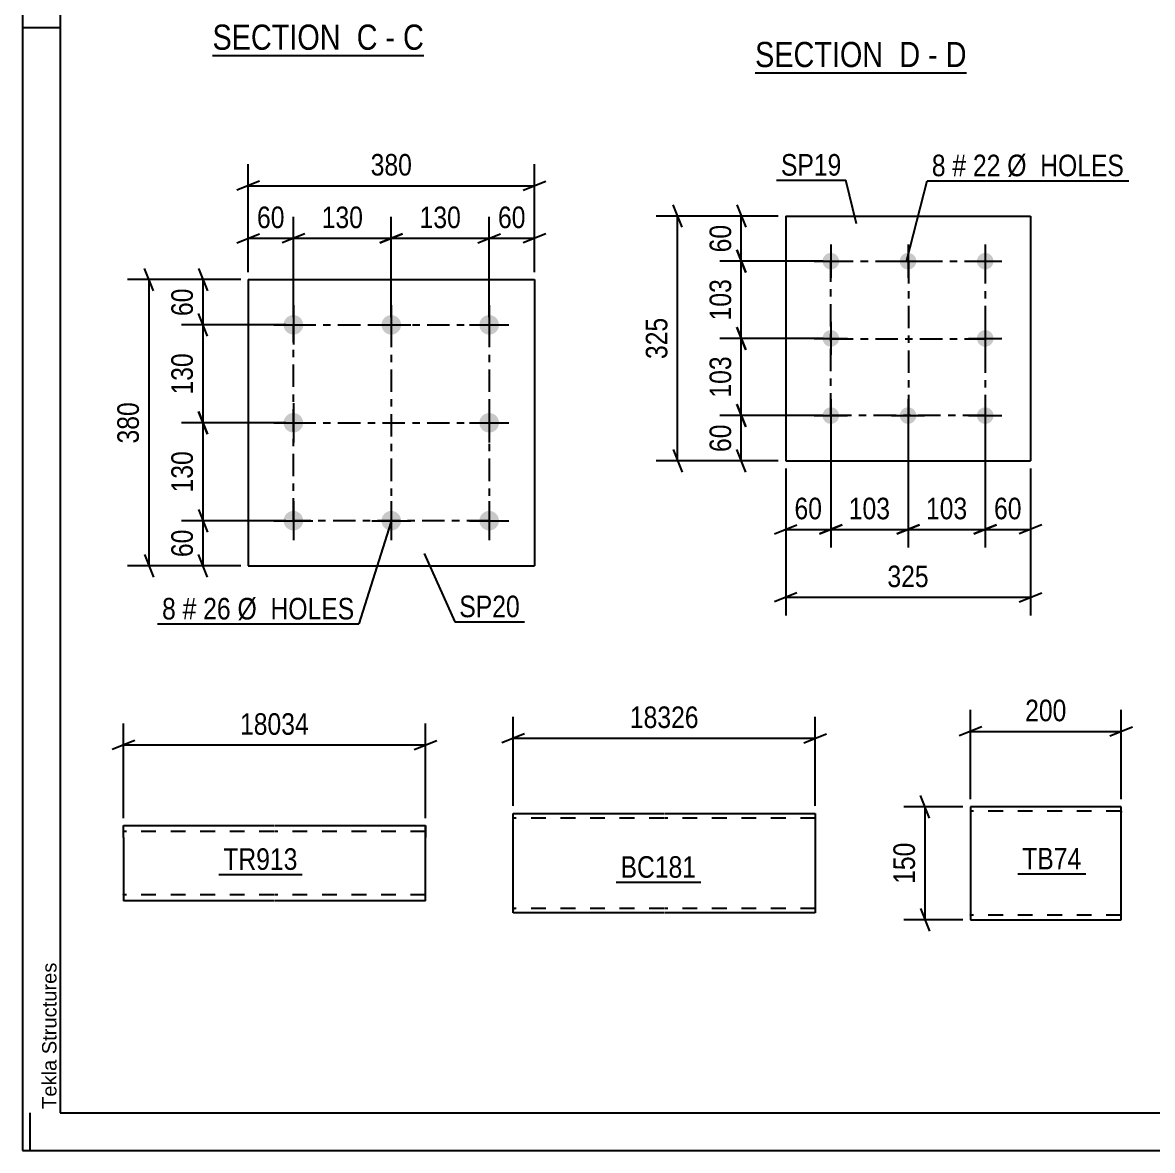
# Model space of a CAD drawing. Header units: millimetres. Extents: x 0 to 841, y 0 to 594.
# Drawn here: x 0 to 150, y 0 to 149.7 of the extents above; entities that cross this region are included whole.
import ezdxf

# ---------------------------------------------------------------- set-up
doc = ezdxf.new("R2010")
doc.units = ezdxf.units.MM
doc.linetypes.add('DXK_LINE_DOT2', pattern=[3.9198, 1.9599, -1.9599])
doc.linetypes.add('DXK_LINE_DOT3', pattern=[5.9187, 2.979, -0.9799, 0.9799, -0.9799])
doc.styles.add('Arial', font='ARIAL.TTF', dxfattribs={"height": 0.2})
doc.styles.add('Arial Narrow', font='ARIALN.TTF', dxfattribs={"height": 0.2})

# ---------------------------------------------------------------- blocks, each defined once
blk = doc.blocks.new('Unknown-318885239-1133')
at = {"color": 5, "linetype": 'Continuous'}
for p, q in [((0, 594), (0, 0)), ((5, 589), (5, 5)), ((5, 149), (0, 149)), ((1, 0), (1, 5)), ((5, 5), (836, 5)), ((0, 0), (841, 0))]:
    blk.add_line(p, q, dxfattribs=at)
at = {"color": 174, "linetype": 'Continuous', "style": 'Arial'}
blk.add_text('Tekla Structures', height=1.9102, rotation=90, dxfattribs=at).set_placement((4.5, 5.5))
blk = doc.blocks.new('Unknown-318885239-13 - 7460')
at = {"color": 6, "linetype": 'Continuous'}
blk.add_line((25.22, 145.36), (53.29, 145.36), dxfattribs=at)
at = {"color": 0, "linetype": 'Continuous'}
for points in [[(43.32, 146.11), (43.32, 149.61), (25.22, 149.61), (25.22, 146.11)], [(47.14, 146.11), (47.14, 149.61), (44.37, 149.61), (44.37, 146.11)], [(49.47, 146.11), (49.47, 149.61), (48.19, 149.61), (48.19, 146.11)], [(53.29, 146.11), (53.29, 149.61), (50.52, 149.61), (50.52, 146.11)]]:
    blk.add_wipeout(points, dxfattribs=at)
at = {"color": 7, "linetype": 'Continuous', "style": 'Arial Narrow'}
for s, p in [('SECTION ', (25.22, 146.11)), ('C', (44.37, 146.11)), ('C', (50.52, 146.11)), ('-', (48.19, 146.11))]:
    blk.add_text(s, height=3.34, dxfattribs=at).set_placement(p)
blk = doc.blocks.new('Unknown-318885239-14 - 1792')
at = {"color": 6, "linetype": 'Continuous'}
blk.add_line((97.27, 143.06), (125.34, 143.06), dxfattribs=at)
at = {"color": 0, "linetype": 'Continuous'}
for points in [[(115.38, 143.81), (115.38, 147.31), (97.27, 147.31), (97.27, 143.81)], [(119.2, 143.81), (119.2, 147.31), (116.43, 147.31), (116.43, 143.81)], [(121.53, 143.81), (121.53, 147.31), (120.25, 147.31), (120.25, 143.81)], [(125.34, 143.81), (125.34, 147.31), (122.58, 147.31), (122.58, 143.81)]]:
    blk.add_wipeout(points, dxfattribs=at)
at = {"color": 7, "linetype": 'Continuous', "style": 'Arial Narrow'}
for s, p in [('SECTION ', (97.27, 143.81)), ('D', (116.43, 143.81)), ('D', (122.58, 143.81)), ('-', (120.25, 143.81))]:
    blk.add_text(s, height=3.34, dxfattribs=at).set_placement(p)
blk = doc.blocks.new('Part-318885239-6978 - 6972')
at = {"color": 2, "linetype": 'Continuous'}
for p, q in [((101.33, 124.04), (101.33, 91.54)), ((101.33, 124.04), (133.83, 124.04)), ((133.83, 124.04), (133.83, 91.54)), ((101.33, 91.54), (133.83, 91.54))]:
    blk.add_line(p, q, dxfattribs=at)
blk = doc.blocks.new('Bolt-318885239-7011 - 6972')
at = {"linetype": 'Continuous'}
for points in [[(107.33, 119.14, -1), (107.33, 116.94, -1)], [(117.58, 119.14, -1), (117.58, 116.94, -1)], [(127.83, 119.14, -1), (127.83, 116.94, -1)], [(107.33, 108.89, -1), (107.33, 106.69, -1)], [(127.83, 108.89, -1), (127.83, 106.69, -1)], [(107.33, 98.64, -1), (107.33, 96.44, -1)], [(117.58, 98.64, -1), (117.58, 96.44, -1)], [(127.83, 98.64, -1), (127.83, 96.44, -1)]]:
    blk.add_hatch(color=1, dxfattribs=at).paths.add_polyline_path(points)
at = {"color": 1, "linetype": 'Continuous'}
for p, q in [((107.33, 120.24), (107.33, 115.84)), ((117.58, 120.24), (117.58, 115.84)), ((127.83, 120.24), (127.83, 115.84)), ((105.13, 118.04), (109.53, 118.04)), ((115.38, 118.04), (119.78, 118.04)), ((125.63, 118.04), (130.03, 118.04)), ((107.33, 109.99), (107.33, 105.59)), ((127.83, 109.99), (127.83, 105.59)), ((105.13, 107.79), (109.53, 107.79)), ((125.63, 107.79), (130.03, 107.79)), ((107.33, 99.74), (107.33, 95.34)), ((117.58, 99.74), (117.58, 95.34)), ((127.83, 99.74), (127.83, 95.34)), ((105.13, 97.54), (109.53, 97.54)), ((115.38, 97.54), (119.78, 97.54)), ((125.63, 97.54), (130.03, 97.54))]:
    blk.add_line(p, q, dxfattribs=at)
blk = doc.blocks.new('Part-318885239-7150 - 7145')
at = {"color": 2, "linetype": 'Continuous'}
for p, q in [((125.87, 45.62), (125.87, 30.71)), ((145.87, 45.62), (125.87, 45.62)), ((145.87, 31.82), (145.87, 45.62)), ((145.87, 30.62), (145.87, 31.82)), ((125.87, 30.71), (125.87, 30.62)), ((125.87, 30.62), (145.87, 30.62))]:
    blk.add_line(p, q, dxfattribs=at)
at = {"color": 7, "linetype": 'DXK_LINE_DOT2'}
for p, q in [((145.87, 45.02), (125.87, 45.02)), ((145.87, 45.02), (145.87, 44.98)), ((145.87, 44.98), (145.87, 45.02)), ((145.87, 44.88), (145.87, 44.98)), ((145.87, 44.98), (145.87, 44.88)), ((145.87, 31.27), (145.87, 31.59)), ((125.87, 31.22), (125.87, 31.27)), ((145.87, 31.22), (125.87, 31.22)), ((145.87, 31.22), (145.87, 31.27))]:
    blk.add_line(p, q, dxfattribs=at)
blk = doc.blocks.new('Part-318885239-7184 - 7178')
at = {"color": 2, "linetype": 'Continuous'}
for p, q in [((29.96, 115.59), (29.96, 77.59)), ((29.96, 115.59), (67.96, 115.59)), ((67.96, 115.59), (67.96, 77.59)), ((29.96, 77.59), (67.96, 77.59))]:
    blk.add_line(p, q, dxfattribs=at)
blk = doc.blocks.new('Bolt-318885239-7217 - 7178')
at = {"linetype": 'Continuous'}
for points in [[(35.96, 110.89, -1), (35.96, 108.29, -1)], [(48.96, 110.89, -1), (48.96, 108.29, -1)], [(61.96, 110.89, -1), (61.96, 108.29, -1)], [(35.96, 97.89, -1), (35.96, 95.29, -1)], [(61.96, 97.89, -1), (61.96, 95.29, -1)], [(35.96, 84.89, -1), (35.96, 82.29, -1)], [(48.96, 84.89, -1), (48.96, 82.29, -1)], [(61.96, 84.89, -1), (61.96, 82.29, -1)]]:
    blk.add_hatch(color=1, dxfattribs=at).paths.add_polyline_path(points)
at = {"color": 1, "linetype": 'Continuous'}
for p, q in [((35.96, 112.19), (35.96, 106.99)), ((48.96, 112.19), (48.96, 106.99)), ((61.96, 112.19), (61.96, 106.99)), ((33.36, 109.59), (38.56, 109.59)), ((46.36, 109.59), (51.56, 109.59)), ((59.36, 109.59), (64.56, 109.59)), ((35.96, 99.19), (35.96, 93.99)), ((61.96, 99.19), (61.96, 93.99)), ((33.36, 96.59), (38.56, 96.59)), ((59.36, 96.59), (64.56, 96.59)), ((35.96, 86.19), (35.96, 80.99)), ((48.96, 86.19), (48.96, 80.99)), ((61.96, 86.19), (61.96, 80.99)), ((33.36, 83.59), (38.56, 83.59)), ((46.36, 83.59), (51.56, 83.59)), ((59.36, 83.59), (64.56, 83.59))]:
    blk.add_line(p, q, dxfattribs=at)
blk = doc.blocks.new('Part-318885239-7442 - 7437')
at = {"color": 2, "linetype": 'Continuous'}
for p, q in [((65.16, 43.52), (65.16, 44.72)), ((65.16, 44.72), (85.16, 44.72)), ((65.16, 32.26), (65.16, 43.52)), ((85.26, 44.72), (105.26, 44.72)), ((105.26, 44.72), (105.26, 44.63)), ((105.26, 44.63), (105.26, 43.52)), ((105.26, 43.52), (105.26, 31.52)), ((65.16, 31.61), (65.16, 32.26)), ((65.16, 31.52), (65.16, 31.61)), ((85.16, 31.52), (65.16, 31.52)), ((105.26, 31.52), (85.26, 31.52))]:
    blk.add_line(p, q, dxfattribs=at)
at = {"color": 7, "linetype": 'DXK_LINE_DOT2'}
for p, q in [((85.16, 44.12), (65.16, 44.12)), ((105.26, 44.12), (85.26, 44.12)), ((105.26, 44.37), (105.26, 43.52)), ((65.16, 32.26), (65.16, 31.87)), ((65.16, 32.12), (65.16, 32.17)), ((85.16, 32.12), (65.16, 32.12)), ((65.16, 31.52), (65.16, 31.52)), ((105.26, 32.12), (85.26, 32.12)), ((105.26, 32.17), (105.26, 32.26)), ((105.26, 32.12), (105.26, 32.17)), ((105.26, 32.12), (105.26, 32.17))]:
    blk.add_line(p, q, dxfattribs=at)
blk = doc.blocks.new('Part-318885239-2388 - 2382')
at = {"color": 2, "linetype": 'Continuous'}
for p, q in [((13.39, 41.52), (13.39, 43.12)), ((13.39, 43.12), (33.39, 43.12)), ((33.49, 43.12), (53.49, 43.12)), ((53.49, 43.12), (53.49, 41.52)), ((13.39, 41.52), (13.39, 33.12)), ((53.49, 33.12), (53.49, 41.52)), ((33.39, 33.12), (13.39, 33.12)), ((53.49, 33.12), (33.49, 33.12))]:
    blk.add_line(p, q, dxfattribs=at)
at = {"color": 7, "linetype": 'DXK_LINE_DOT2'}
for p, q in [((33.39, 42.32), (13.39, 42.32)), ((53.49, 42.32), (33.49, 42.32)), ((53.49, 41.52), (53.49, 43)), ((13.39, 33.92), (13.39, 33.98)), ((33.39, 33.92), (13.39, 33.92)), ((53.49, 33.92), (33.49, 33.92)), ((53.49, 33.92), (53.49, 33.98))]:
    blk.add_line(p, q, dxfattribs=at)
blk = doc.blocks.new('Rectangle-318885239-7098 - 6972')
at = {"color": 1, "linetype": 'DXK_LINE_DOT3'}
blk.add_lwpolyline([(107.33, 118.04), (127.83, 118.04), (127.83, 97.54), (107.33, 97.54), (107.33, 118.04)], close=True, dxfattribs=at)
blk = doc.blocks.new('Rectangle-318885239-7304 - 7178')
at = {"color": 1, "linetype": 'DXK_LINE_DOT3'}
blk.add_lwpolyline([(35.96, 109.59), (61.96, 109.59), (61.96, 83.59), (35.96, 83.59), (35.96, 109.59)], close=True, dxfattribs=at)
blk = doc.blocks.new('Line-318885239-7091 - 6972')
at = {"color": 1, "linetype": 'DXK_LINE_DOT3'}
blk.add_line((117.63, 118.04), (117.63, 97.54), dxfattribs=at)
blk = doc.blocks.new('Line-318885239-7297 - 7178')
at = {"color": 1, "linetype": 'DXK_LINE_DOT3'}
blk.add_line((48.96, 109.59), (48.96, 83.59), dxfattribs=at)
blk = doc.blocks.new('Line-318885239-7084 - 6972')
at = {"color": 1, "linetype": 'DXK_LINE_DOT3'}
blk.add_line((107.33, 107.74), (127.83, 107.74), dxfattribs=at)
blk = doc.blocks.new('Line-318885239-7290 - 7178')
at = {"color": 1, "linetype": 'DXK_LINE_DOT3'}
blk.add_line((35.96, 96.59), (61.96, 96.59), dxfattribs=at)
blk = doc.blocks.new('StraightDimension-318885239-7038 - 6972')
at = {"color": 7, "linetype": 'Continuous'}
for p, q in [((101.33, 90.54), (101.33, 71.02)), ((133.83, 90.54), (133.83, 71.02)), ((102.83, 74.02), (99.83, 72.82)), ((132.33, 72.82), (135.33, 74.02)), ((101.33, 73.42), (133.83, 73.42))]:
    blk.add_line(p, q, dxfattribs=at)
at = {"color": 0}
blk.add_wipeout([(120.92, 74.17), (120.92, 78.37), (114.24, 78.37), (114.24, 74.17)], dxfattribs=at)
at = {"color": 3, "style": 'Arial Narrow'}
blk.add_text('325', height=2.863, dxfattribs=at).set_placement((114.84, 74.77))
blk = doc.blocks.new('StraightDimension-318885239-10447 - 6972')
at = {"color": 7, "linetype": 'Continuous'}
for p, q in [((107.33, 96.54), (107.33, 80.03)), ((117.58, 96.54), (117.58, 80.03)), ((105.83, 81.83), (108.83, 83.03)), ((119.08, 83.03), (116.08, 81.83)), ((107.33, 82.43), (117.58, 82.43))]:
    blk.add_line(p, q, dxfattribs=at)
at = {"color": 0}
blk.add_wipeout([(115.8, 83.18), (115.8, 87.38), (109.11, 87.38), (109.11, 83.18)], dxfattribs=at)
at = {"color": 3, "style": 'Arial Narrow'}
blk.add_text('103', height=2.863, dxfattribs=at).set_placement((109.71, 83.78))
blk = doc.blocks.new('StraightDimension-318885239-7013 - 6972')
at = {"color": 7, "linetype": 'Continuous'}
for p, q in [((94.84, 125.54), (96.04, 122.54)), ((100.33, 124.04), (92.59, 124.04)), ((95.44, 118.04), (95.44, 124.04)), ((96.04, 116.54), (94.84, 119.54)), ((106.33, 118.04), (92.59, 118.04))]:
    blk.add_line(p, q, dxfattribs=at)
at = {"color": 0}
blk.add_wipeout([(94.69, 123.47), (90.49, 123.47), (90.49, 118.61), (94.69, 118.61)], dxfattribs=at)
at = {"color": 3, "style": 'Arial Narrow'}
blk.add_text('60', height=2.863, rotation=90.0002, dxfattribs=at).set_placement((94.09, 119.21))
blk = doc.blocks.new('StraightDimension-318885239-7023 - 6972')
at = {"color": 7, "linetype": 'Continuous'}
for p, q in [((94.84, 99.04), (96.04, 96.04)), ((106.33, 97.54), (92.59, 97.54)), ((95.44, 91.54), (95.44, 97.54)), ((96.04, 90.04), (94.84, 93.04)), ((100.33, 91.54), (92.59, 91.54))]:
    blk.add_line(p, q, dxfattribs=at)
at = {"color": 0}
blk.add_wipeout([(94.69, 96.97), (90.49, 96.97), (90.49, 92.11), (94.69, 92.11)], dxfattribs=at)
at = {"color": 3, "style": 'Arial Narrow'}
blk.add_text('60', height=2.863, rotation=90.0002, dxfattribs=at).set_placement((94.09, 92.71))
blk = doc.blocks.new('StraightDimension-318885239-7053 - 6972')
at = {"color": 7, "linetype": 'Continuous'}
for p, q in [((127.83, 96.54), (127.83, 80.03)), ((133.83, 90.54), (133.83, 80.03)), ((126.33, 81.83), (129.33, 83.03)), ((135.33, 83.03), (132.33, 81.83)), ((127.83, 82.43), (133.83, 82.43))]:
    blk.add_line(p, q, dxfattribs=at)
at = {"color": 0}
blk.add_wipeout([(133.26, 83.18), (133.26, 87.38), (128.4, 87.38), (128.4, 83.18)], dxfattribs=at)
at = {"color": 3, "style": 'Arial Narrow'}
blk.add_text('60', height=2.863, dxfattribs=at).set_placement((129, 83.78))
blk = doc.blocks.new('StraightDimension-318885239-7063 - 6972')
at = {"color": 7, "linetype": 'Continuous'}
for p, q in [((107.33, 96.54), (107.33, 80.03)), ((101.33, 90.54), (101.33, 80.03)), ((99.83, 81.83), (102.83, 83.03)), ((108.83, 83.03), (105.83, 81.83)), ((101.33, 82.43), (107.33, 82.43))]:
    blk.add_line(p, q, dxfattribs=at)
at = {"color": 0}
blk.add_wipeout([(106.76, 83.18), (106.76, 87.38), (101.9, 87.38), (101.9, 83.18)], dxfattribs=at)
at = {"color": 3, "style": 'Arial Narrow'}
blk.add_text('60', height=2.863, dxfattribs=at).set_placement((102.5, 83.78))
blk = doc.blocks.new('StraightDimension-318885239-7074 - 6972')
at = {"color": 7, "linetype": 'Continuous'}
for p, q in [((87.57, 122.54), (86.37, 125.54)), ((100.33, 124.04), (84.12, 124.04)), ((86.97, 91.54), (86.97, 124.04)), ((86.37, 93.04), (87.57, 90.04)), ((100.33, 91.54), (84.12, 91.54))]:
    blk.add_line(p, q, dxfattribs=at)
at = {"color": 0}
blk.add_wipeout([(86.22, 111.13), (82.02, 111.13), (82.02, 104.45), (86.22, 104.45)], dxfattribs=at)
at = {"color": 3, "style": 'Arial Narrow'}
blk.add_text('325', height=2.863, rotation=90.0002, dxfattribs=at).set_placement((85.62, 105.05))
blk = doc.blocks.new('StraightDimension-318885239-10425 - 6972')
at = {"color": 7, "linetype": 'Continuous'}
for p, q in [((94.84, 109.29), (96.04, 106.29)), ((106.33, 107.79), (92.59, 107.79)), ((95.44, 97.54), (95.44, 107.79)), ((96.04, 96.04), (94.84, 99.04)), ((106.33, 97.54), (92.59, 97.54))]:
    blk.add_line(p, q, dxfattribs=at)
at = {"color": 0}
blk.add_wipeout([(94.69, 106.01), (90.49, 106.01), (90.49, 99.33), (94.69, 99.33)], dxfattribs=at)
at = {"color": 3, "style": 'Arial Narrow'}
blk.add_text('103', height=2.863, rotation=90.0002, dxfattribs=at).set_placement((94.09, 99.93))
blk = doc.blocks.new('StraightDimension-318885239-10427 - 6972')
at = {"color": 7, "linetype": 'Continuous'}
for p, q in [((94.84, 119.54), (96.04, 116.54)), ((106.33, 118.04), (92.59, 118.04)), ((95.44, 107.79), (95.44, 118.04)), ((96.04, 106.29), (94.84, 109.29)), ((106.33, 107.79), (92.59, 107.79))]:
    blk.add_line(p, q, dxfattribs=at)
at = {"color": 0}
blk.add_wipeout([(94.69, 116.26), (90.49, 116.26), (90.49, 109.58), (94.69, 109.58)], dxfattribs=at)
at = {"color": 3, "style": 'Arial Narrow'}
blk.add_text('103', height=2.863, rotation=90.0002, dxfattribs=at).set_placement((94.09, 110.18))
blk = doc.blocks.new('StraightDimension-318885239-10449 - 6972')
at = {"color": 7, "linetype": 'Continuous'}
for p, q in [((117.58, 96.54), (117.58, 80.03)), ((127.83, 96.54), (127.83, 80.03)), ((116.08, 81.83), (119.08, 83.03)), ((129.33, 83.03), (126.33, 81.83)), ((117.58, 82.43), (127.83, 82.43))]:
    blk.add_line(p, q, dxfattribs=at)
at = {"color": 0}
blk.add_wipeout([(126.05, 83.18), (126.05, 87.38), (119.36, 87.38), (119.36, 83.18)], dxfattribs=at)
at = {"color": 3, "style": 'Arial Narrow'}
blk.add_text('103', height=2.863, dxfattribs=at).set_placement((119.96, 83.78))
blk = doc.blocks.new('StraightDimension-318885239-7163 - 7145')
at = {"color": 7, "linetype": 'Continuous'}
for p, q in [((120.45, 44.12), (119.25, 47.12)), ((124.87, 45.62), (117, 45.62)), ((119.85, 30.62), (119.85, 45.62)), ((119.25, 32.12), (120.45, 29.12)), ((124.87, 30.62), (117, 30.62))]:
    blk.add_line(p, q, dxfattribs=at)
at = {"color": 0}
blk.add_wipeout([(119.1, 41.46), (114.9, 41.46), (114.9, 34.78), (119.1, 34.78)], dxfattribs=at)
at = {"color": 3, "style": 'Arial Narrow'}
blk.add_text('150', height=2.863, rotation=90.0002, dxfattribs=at).set_placement((118.5, 35.38))
blk = doc.blocks.new('StraightDimension-318885239-7152 - 7145')
at = {"color": 7, "linetype": 'Continuous'}
for p, q in [((125.87, 46.62), (125.87, 58.47)), ((145.87, 46.62), (145.87, 58.47)), ((127.37, 56.22), (124.37, 55.02)), ((125.87, 55.62), (145.87, 55.62)), ((144.37, 55.02), (147.37, 56.22))]:
    blk.add_line(p, q, dxfattribs=at)
at = {"color": 0}
blk.add_wipeout([(139.21, 56.37), (139.21, 60.57), (132.53, 60.57), (132.53, 56.37)], dxfattribs=at)
at = {"color": 3, "style": 'Arial Narrow'}
blk.add_text('200', height=2.863, dxfattribs=at).set_placement((133.13, 56.97))
blk = doc.blocks.new('StraightDimension-318885239-7244 - 7178')
at = {"color": 7, "linetype": 'Continuous'}
for p, q in [((17.39, 114.09), (16.19, 117.09)), ((28.96, 115.59), (13.94, 115.59)), ((16.79, 77.59), (16.79, 115.59)), ((16.19, 79.09), (17.39, 76.09)), ((28.96, 77.59), (13.94, 77.59))]:
    blk.add_line(p, q, dxfattribs=at)
at = {"color": 0}
blk.add_wipeout([(16.04, 99.93), (11.84, 99.93), (11.84, 93.24), (16.04, 93.24)], dxfattribs=at)
at = {"color": 3, "style": 'Arial Narrow'}
blk.add_text('380', height=2.863, rotation=90.0002, dxfattribs=at).set_placement((15.44, 93.84))
blk = doc.blocks.new('StraightDimension-318885239-7219 - 7178')
at = {"color": 7, "linetype": 'Continuous'}
for p, q in [((23.36, 85.09), (24.56, 82.09)), ((34.96, 83.59), (21.11, 83.59)), ((23.96, 77.59), (23.96, 83.59)), ((24.56, 76.09), (23.36, 79.09)), ((28.96, 77.59), (21.11, 77.59))]:
    blk.add_line(p, q, dxfattribs=at)
at = {"color": 0}
blk.add_wipeout([(23.21, 83.01), (19.01, 83.01), (19.01, 78.16), (23.21, 78.16)], dxfattribs=at)
at = {"color": 3, "style": 'Arial Narrow'}
blk.add_text('60', height=2.863, rotation=90.0002, dxfattribs=at).set_placement((22.61, 78.76))
blk = doc.blocks.new('StraightDimension-318885239-7229 - 7178')
at = {"color": 7, "linetype": 'Continuous'}
for p, q in [((23.36, 117.09), (24.56, 114.09)), ((28.96, 115.59), (21.11, 115.59)), ((23.96, 109.59), (23.96, 115.59)), ((24.56, 108.09), (23.36, 111.09)), ((34.96, 109.59), (21.11, 109.59))]:
    blk.add_line(p, q, dxfattribs=at)
at = {"color": 0}
blk.add_wipeout([(23.21, 115.01), (19.01, 115.01), (19.01, 110.16), (23.21, 110.16)], dxfattribs=at)
at = {"color": 3, "style": 'Arial Narrow'}
blk.add_text('60', height=2.863, rotation=90.0002, dxfattribs=at).set_placement((22.61, 110.76))
blk = doc.blocks.new('StraightDimension-318885239-7255 - 7178')
at = {"color": 7, "linetype": 'Continuous'}
for p, q in [((29.96, 116.59), (29.96, 123.93)), ((35.96, 110.59), (35.96, 123.93)), ((28.46, 120.48), (31.46, 121.68)), ((37.46, 121.68), (34.46, 120.48)), ((29.96, 121.08), (35.96, 121.08))]:
    blk.add_line(p, q, dxfattribs=at)
at = {"color": 0}
blk.add_wipeout([(35.39, 121.83), (35.39, 126.03), (30.53, 126.03), (30.53, 121.83)], dxfattribs=at)
at = {"color": 3, "style": 'Arial Narrow'}
blk.add_text('60', height=2.863, dxfattribs=at).set_placement((31.13, 122.43))
blk = doc.blocks.new('StraightDimension-318885239-7265 - 7178')
at = {"color": 7, "linetype": 'Continuous'}
for p, q in [((61.96, 110.59), (61.96, 123.93)), ((67.96, 116.59), (67.96, 123.93)), ((60.46, 120.48), (63.46, 121.68)), ((69.46, 121.68), (66.46, 120.48)), ((61.96, 121.08), (67.96, 121.08))]:
    blk.add_line(p, q, dxfattribs=at)
at = {"color": 0}
blk.add_wipeout([(67.39, 121.83), (67.39, 126.03), (62.53, 126.03), (62.53, 121.83)], dxfattribs=at)
at = {"color": 3, "style": 'Arial Narrow'}
blk.add_text('60', height=2.863, dxfattribs=at).set_placement((63.13, 122.43))
blk = doc.blocks.new('StraightDimension-318885239-7280 - 7178')
at = {"color": 7, "linetype": 'Continuous'}
for p, q in [((29.96, 116.59), (29.96, 130.91)), ((67.96, 116.59), (67.96, 130.91)), ((31.46, 128.66), (28.46, 127.46)), ((29.96, 128.06), (67.96, 128.06)), ((66.46, 127.46), (69.46, 128.66))]:
    blk.add_line(p, q, dxfattribs=at)
at = {"color": 0}
blk.add_wipeout([(52.3, 128.81), (52.3, 133.01), (45.62, 133.01), (45.62, 128.81)], dxfattribs=at)
at = {"color": 3, "style": 'Arial Narrow'}
blk.add_text('380', height=2.863, dxfattribs=at).set_placement((46.22, 129.41))
blk = doc.blocks.new('StraightDimension-318885239-10569 - 7178')
at = {"color": 7, "linetype": 'Continuous'}
for p, q in [((24.56, 95.09), (23.36, 98.09)), ((34.96, 96.59), (21.11, 96.59)), ((23.96, 83.59), (23.96, 96.59)), ((23.36, 85.09), (24.56, 82.09)), ((34.96, 83.59), (21.11, 83.59))]:
    blk.add_line(p, q, dxfattribs=at)
at = {"color": 0}
blk.add_wipeout([(23.21, 93.43), (19.01, 93.43), (19.01, 86.74), (23.21, 86.74)], dxfattribs=at)
at = {"color": 3, "style": 'Arial Narrow'}
blk.add_text('130', height=2.863, rotation=90.0002, dxfattribs=at).set_placement((22.61, 87.34))
blk = doc.blocks.new('StraightDimension-318885239-10571 - 7178')
at = {"color": 7, "linetype": 'Continuous'}
for p, q in [((24.56, 108.09), (23.36, 111.09)), ((34.96, 109.59), (21.11, 109.59)), ((23.96, 96.59), (23.96, 109.59)), ((23.36, 98.09), (24.56, 95.09)), ((34.96, 96.59), (21.11, 96.59))]:
    blk.add_line(p, q, dxfattribs=at)
at = {"color": 0}
blk.add_wipeout([(23.21, 106.43), (19.01, 106.43), (19.01, 99.74), (23.21, 99.74)], dxfattribs=at)
at = {"color": 3, "style": 'Arial Narrow'}
blk.add_text('130', height=2.863, rotation=90.0002, dxfattribs=at).set_placement((22.61, 100.34))
blk = doc.blocks.new('StraightDimension-318885239-10591 - 7178')
at = {"color": 7, "linetype": 'Continuous'}
for p, q in [((35.96, 110.59), (35.96, 123.93)), ((48.96, 110.59), (48.96, 123.93)), ((37.46, 121.68), (34.46, 120.48)), ((47.46, 120.48), (50.46, 121.68)), ((35.96, 121.08), (48.96, 121.08))]:
    blk.add_line(p, q, dxfattribs=at)
at = {"color": 0}
blk.add_wipeout([(45.8, 121.83), (45.8, 126.03), (39.12, 126.03), (39.12, 121.83)], dxfattribs=at)
at = {"color": 3, "style": 'Arial Narrow'}
blk.add_text('130', height=2.863, dxfattribs=at).set_placement((39.72, 122.43))
blk = doc.blocks.new('StraightDimension-318885239-10593 - 7178')
at = {"color": 7, "linetype": 'Continuous'}
for p, q in [((48.96, 110.59), (48.96, 123.93)), ((61.96, 110.59), (61.96, 123.93)), ((50.46, 121.68), (47.46, 120.48)), ((60.46, 120.48), (63.46, 121.68)), ((48.96, 121.08), (61.96, 121.08))]:
    blk.add_line(p, q, dxfattribs=at)
at = {"color": 0}
blk.add_wipeout([(58.8, 121.83), (58.8, 126.03), (52.12, 126.03), (52.12, 121.83)], dxfattribs=at)
at = {"color": 3, "style": 'Arial Narrow'}
blk.add_text('130', height=2.863, dxfattribs=at).set_placement((52.72, 122.43))
blk = doc.blocks.new('StraightDimension-318885239-7446 - 7437')
at = {"color": 7, "linetype": 'Continuous'}
for p, q in [((65.16, 45.72), (65.16, 57.57)), ((105.26, 45.72), (105.26, 57.57)), ((66.66, 55.32), (63.66, 54.12)), ((65.16, 54.72), (105.26, 54.72)), ((103.76, 54.12), (106.76, 55.32))]:
    blk.add_line(p, q, dxfattribs=at)
at = {"color": 0}
blk.add_wipeout([(90.38, 55.47), (90.38, 59.67), (80.04, 59.67), (80.04, 55.47)], dxfattribs=at)
at = {"color": 3, "style": 'Arial Narrow'}
blk.add_text('18326', height=2.863, dxfattribs=at).set_placement((80.64, 56.07))
blk = doc.blocks.new('StraightDimension-318885239-2465 - 2382')
at = {"color": 7, "linetype": 'Continuous'}
for p, q in [((13.39, 44.12), (13.39, 56.67)), ((53.49, 44.12), (53.49, 56.67)), ((14.89, 54.42), (11.89, 53.22)), ((51.99, 53.22), (54.99, 54.42)), ((13.39, 53.82), (53.49, 53.82))]:
    blk.add_line(p, q, dxfattribs=at)
at = {"color": 0}
blk.add_wipeout([(38.61, 54.57), (38.61, 58.77), (28.27, 58.77), (28.27, 54.57)], dxfattribs=at)
at = {"color": 3, "style": 'Arial Narrow'}
blk.add_text('18034', height=2.863, dxfattribs=at).set_placement((28.87, 55.17))
blk = doc.blocks.new('Mark-318885239-6974 - 6972')
at = {"color": 0}
blk.add_wipeout([(108.74, 129.4), (108.74, 132.4), (100.7, 132.4), (100.7, 129.4)], dxfattribs=at)
blk.add_wipeout([(108.74, 129.4), (108.74, 132.4), (100.7, 132.4), (100.7, 129.4)], dxfattribs=at)
at = {"color": 30, "linetype": 'Continuous'}
for p in [(100.1, 128.8), (110.73, 123)]:
    blk.add_line(p, (109.34, 128.8), dxfattribs=at)
at = {"color": 3, "style": 'Arial Narrow'}
blk.add_text('SP19', height=2.863, dxfattribs=at).set_placement((100.7, 129.4))
blk = doc.blocks.new('Mark-318885239-7007 - 6972')
at = {"color": 0}
for points in [[(122.57, 129.32), (122.57, 132.32), (120.74, 132.32), (120.74, 129.32)], [(125.3, 129.32), (125.3, 132.32), (123.47, 132.32), (123.47, 129.32)], [(129.85, 129.32), (129.85, 132.32), (126.2, 132.32), (126.2, 129.32)], [(146.28, 129.32), (146.28, 132.32), (130.75, 132.32), (130.75, 129.32)]]:
    blk.add_wipeout(points, dxfattribs=at)
for points in [[(122.57, 129.32), (122.57, 132.32), (120.74, 132.32), (120.74, 129.32)], [(125.3, 129.32), (125.3, 132.32), (123.47, 132.32), (123.47, 129.32)], [(129.85, 129.32), (129.85, 132.32), (126.2, 132.32), (126.2, 129.32)], [(146.28, 129.32), (146.28, 132.32), (130.75, 132.32), (130.75, 129.32)]]:
    blk.add_wipeout(points, dxfattribs=at)
at = {"color": 7, "linetype": 'Continuous'}
for p, q in [((117.4, 118.16), (120.14, 128.72)), ((120.14, 128.72), (146.88, 128.72))]:
    blk.add_line(p, q, dxfattribs=at)
at = {"color": 3, "style": 'Arial Narrow'}
for s, height, p in [('8', 2.86, (120.74, 129.32)), ('#', 2.86, (123.47, 129.32)), ('22', 2.863, (126.2, 129.32)), ('Ø  HOLES', 2.863, (130.75, 129.32))]:
    blk.add_text(s, height=height, dxfattribs=at).set_placement(p)
blk = doc.blocks.new('Mark-318885239-7148 - 7145')
at = {"color": 0}
blk.add_wipeout([(140.59, 37.3), (140.59, 40.3), (132.74, 40.3), (132.74, 37.3)], dxfattribs=at)
blk.add_wipeout([(140.59, 37.3), (140.59, 40.3), (132.74, 40.3), (132.74, 37.3)], dxfattribs=at)
at = {"color": 30, "linetype": 'Continuous'}
blk.add_line((132.14, 36.7), (141.19, 36.7), dxfattribs=at)
at = {"color": 3, "style": 'Arial Narrow'}
blk.add_text('TB74', height=2.863, dxfattribs=at).set_placement((132.74, 37.3))
blk = doc.blocks.new('Mark-318885239-7180 - 7178')
at = {"color": 0}
blk.add_wipeout([(66.03, 70.78), (66.03, 73.78), (57.99, 73.78), (57.99, 70.78)], dxfattribs=at)
blk.add_wipeout([(66.03, 70.78), (66.03, 73.78), (57.99, 73.78), (57.99, 70.78)], dxfattribs=at)
at = {"color": 30, "linetype": 'Continuous'}
for p, q in [((53.32, 79.25), (57.39, 70.18)), ((57.39, 70.18), (66.63, 70.18))]:
    blk.add_line(p, q, dxfattribs=at)
at = {"color": 3, "style": 'Arial Narrow'}
blk.add_text('SP20', height=2.863, dxfattribs=at).set_placement((57.99, 70.78))
blk = doc.blocks.new('Mark-318885239-7213 - 7178')
at = {"color": 0}
for points in [[(20.35, 70.48), (20.35, 73.48), (18.52, 73.48), (18.52, 70.48)], [(23.08, 70.48), (23.08, 73.48), (21.25, 73.48), (21.25, 70.48)], [(27.64, 70.48), (27.64, 73.48), (23.98, 73.48), (23.98, 70.48)], [(44.06, 70.48), (44.06, 73.48), (28.54, 73.48), (28.54, 70.48)]]:
    blk.add_wipeout(points, dxfattribs=at)
for points in [[(20.35, 70.48), (20.35, 73.48), (18.52, 73.48), (18.52, 70.48)], [(23.08, 70.48), (23.08, 73.48), (21.25, 73.48), (21.25, 70.48)], [(27.64, 70.48), (27.64, 73.48), (23.98, 73.48), (23.98, 70.48)], [(44.06, 70.48), (44.06, 73.48), (28.54, 73.48), (28.54, 70.48)]]:
    blk.add_wipeout(points, dxfattribs=at)
at = {"color": 7, "linetype": 'Continuous'}
for p in [(48.91, 83.36), (17.92, 69.88)]:
    blk.add_line(p, (44.66, 69.88), dxfattribs=at)
at = {"color": 3, "style": 'Arial Narrow'}
for s, height, p in [('8', 2.86, (18.52, 70.48)), ('#', 2.86, (21.25, 70.48)), ('26', 2.863, (23.98, 70.48)), ('Ø  HOLES', 2.863, (28.54, 70.48))]:
    blk.add_text(s, height=height, dxfattribs=at).set_placement(p)
blk = doc.blocks.new('Mark-318885239-7440 - 7437')
at = {"color": 0}
blk.add_wipeout([(89.45, 36.19), (89.45, 39.19), (79.4, 39.19), (79.4, 36.19)], dxfattribs=at)
blk.add_wipeout([(89.45, 36.19), (89.45, 39.19), (79.4, 39.19), (79.4, 36.19)], dxfattribs=at)
at = {"color": 30, "linetype": 'Continuous'}
blk.add_line((78.8, 35.59), (90.05, 35.59), dxfattribs=at)
at = {"color": 3, "style": 'Arial Narrow'}
blk.add_text('BC181', height=2.863, dxfattribs=at).set_placement((79.4, 36.19))
blk = doc.blocks.new('Mark-318885239-2386 - 2382')
at = {"color": 0}
blk.add_wipeout([(36.51, 37.24), (36.51, 40.24), (26.65, 40.24), (26.65, 37.24)], dxfattribs=at)
blk.add_wipeout([(36.51, 37.24), (36.51, 40.24), (26.65, 40.24), (26.65, 37.24)], dxfattribs=at)
at = {"color": 30, "linetype": 'Continuous'}
blk.add_line((26.05, 36.64), (37.11, 36.64), dxfattribs=at)
at = {"color": 3, "style": 'Arial Narrow'}
blk.add_text('TR913', height=2.863, dxfattribs=at).set_placement((26.65, 37.24))

msp = doc.modelspace()

# ---------------------------------------------------------------- block references
for name in ['Unknown-318885239-1133', 'Part-318885239-6978 - 6972', 'Bolt-318885239-7011 - 6972', 'Rectangle-318885239-7098 - 6972', 'Line-318885239-7091 - 6972', 'Part-318885239-7184 - 7178', 'Bolt-318885239-7217 - 7178', 'Rectangle-318885239-7304 - 7178', 'Line-318885239-7297 - 7178', 'Line-318885239-7084 - 6972', 'Line-318885239-7290 - 7178', 'Part-318885239-7150 - 7145', 'Part-318885239-7442 - 7437', 'Part-318885239-2388 - 2382']:
    msp.add_blockref(name, (0, 0))

# ---------------------------------------------------------------- next in the draw order: block references
for name in ['Unknown-318885239-13 - 7460', 'Unknown-318885239-14 - 1792', 'Mark-318885239-7007 - 6972', 'StraightDimension-318885239-7265 - 7178', 'StraightDimension-318885239-7013 - 6972', 'StraightDimension-318885239-7244 - 7178', 'StraightDimension-318885239-7038 - 6972', 'Mark-318885239-7180 - 7178', 'StraightDimension-318885239-2465 - 2382', 'StraightDimension-318885239-7446 - 7437', 'StraightDimension-318885239-7163 - 7145', 'Mark-318885239-2386 - 2382', 'Mark-318885239-7440 - 7437', 'Mark-318885239-7148 - 7145']:
    msp.add_blockref(name, (0, 0))

# ---------------------------------------------------------------- next in the draw order: block references
for name in ['StraightDimension-318885239-7229 - 7178', 'StraightDimension-318885239-10447 - 6972', 'StraightDimension-318885239-7053 - 6972', 'StraightDimension-318885239-7219 - 7178', 'StraightDimension-318885239-7152 - 7145']:
    msp.add_blockref(name, (0, 0))

# ---------------------------------------------------------------- next in the draw order: block references
for name in ['StraightDimension-318885239-7255 - 7178', 'StraightDimension-318885239-7023 - 6972', 'StraightDimension-318885239-10569 - 7178', 'StraightDimension-318885239-10449 - 6972']:
    msp.add_blockref(name, (0, 0))

# ---------------------------------------------------------------- next in the draw order: block references
for name in ['StraightDimension-318885239-7280 - 7178', 'StraightDimension-318885239-10571 - 7178', 'StraightDimension-318885239-7063 - 6972', 'Mark-318885239-7213 - 7178']:
    msp.add_blockref(name, (0, 0))

# ---------------------------------------------------------------- next in the draw order: block references
for name in ['StraightDimension-318885239-10591 - 7178', 'StraightDimension-318885239-7074 - 6972']:
    msp.add_blockref(name, (0, 0))

# ---------------------------------------------------------------- next in the draw order: block references
for name in ['Mark-318885239-6974 - 6972', 'StraightDimension-318885239-10593 - 7178', 'StraightDimension-318885239-10425 - 6972']:
    msp.add_blockref(name, (0, 0))

# ---------------------------------------------------------------- next in the draw order: block references
msp.add_blockref('StraightDimension-318885239-10427 - 6972', (0, 0))

doc.saveas('drawing.dxf')
